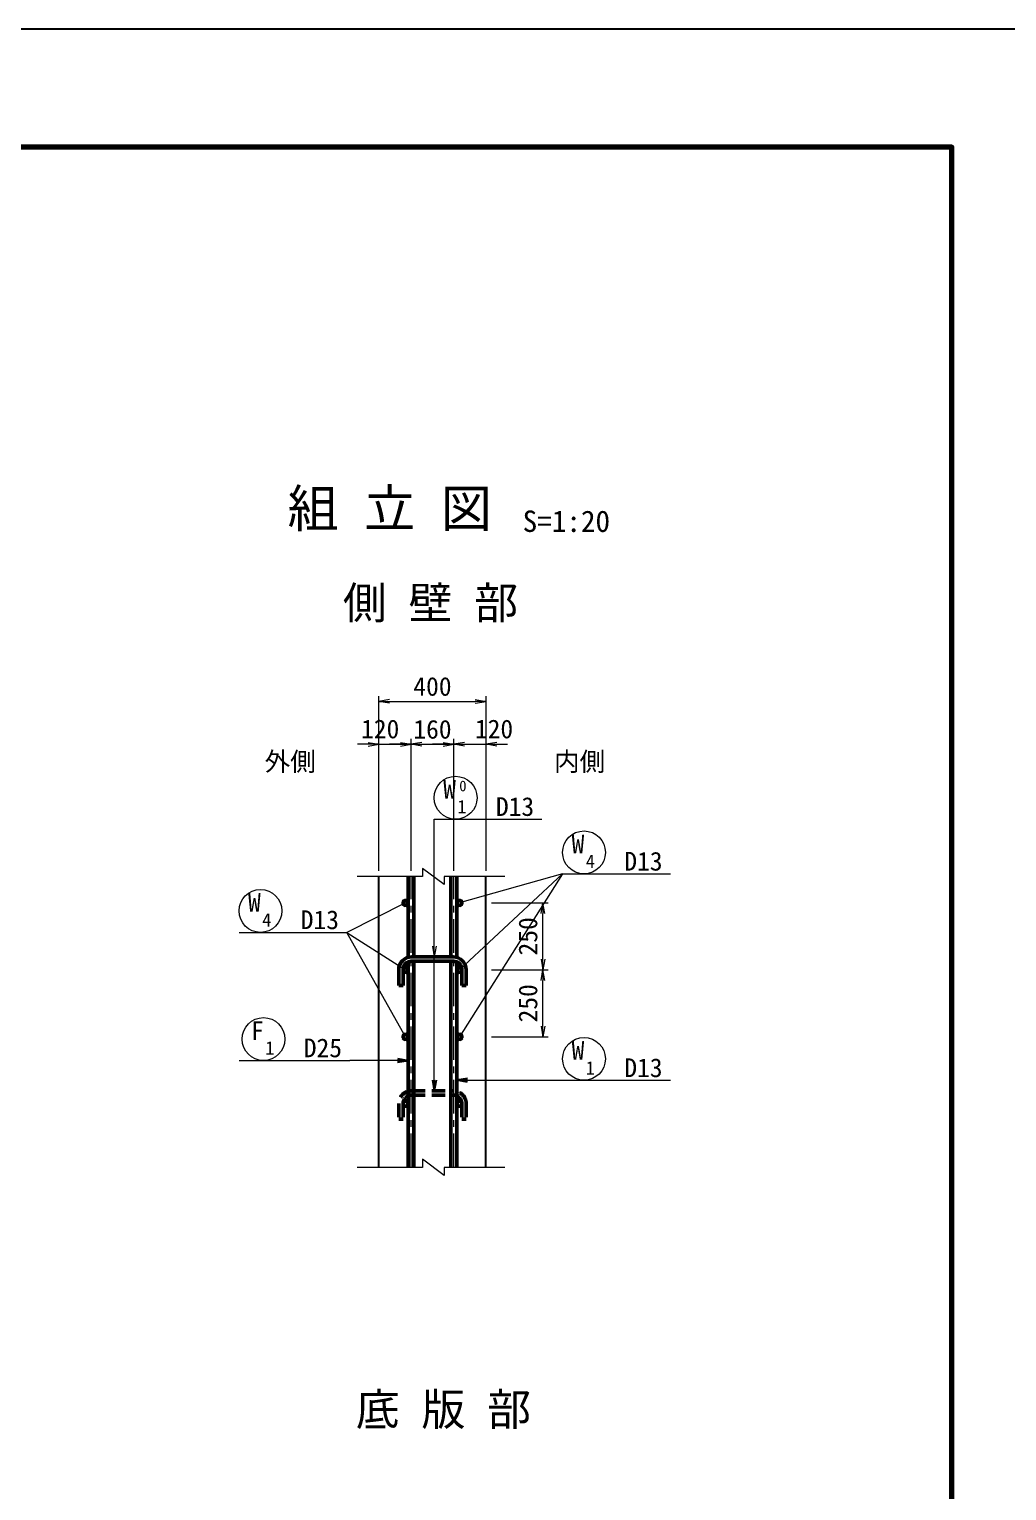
# Model space of a CAD drawing. Header units: millimetres. Extents: x 0 to 126150, y 0 to 29700.
# Drawn here: x 74458 to 83587, y 16060 to 29700 of the extents above; entities that cross this region are included whole.
import ezdxf
from ezdxf.enums import TextEntityAlignment as Align

# ---------------------------------------------------------------- set-up
doc = ezdxf.new("R2010")
doc.units = ezdxf.units.MM
doc.header["$LTSCALE"] = 500
for name, pattern in [('CENTER', [2, 1.25, -0.25, 0.25, -0.25]), ('CONTINU', [0]), ('DASHED2', [0.375, 0.25, -0.125])]:
    doc.linetypes.add(name, pattern=pattern)
doc.layers.get('Defpoints').update_dxf_attribs({"color": 8})
for name, color, linetype, lineweight in [('D-BMK', 2, 'CENTER', 13), ('D-STR', 3, 'Continuous', 25), ('D-STR-DIM', 7, 'Continuous', 13), ('D-STR-HTXT', 4, 'Continuous', 13), ('D-STR-STR1', 1, 'Continuous', 50), ('D-STR-STR2', 40, 'Continuous', 50), ('D-STR-STR3', 2, 'Continuous', 50), ('D-STR-TXT', 7, 'Continuous', 13), ('D-TTL', 2, 'Continuous', 140), ('D-TTL-TXT', 7, 'Continuous', 25)]:
    doc.layers.add(name, color=color, linetype=linetype, lineweight=lineweight)
doc.styles.add('YOKO_GOTHIC', font='')
doc.styles.get('YOKO_GOTHIC').set_extended_font_data('MS Gothic')
doc.dimstyles.new('S50', dxfattribs={"dimscale": 50, "dimtxt": 3.5, "dimasz": 2, "dimexe": 1, "dimexo": 1, "dimgap": 1, "dimtad": 1, "dimdec": 0, "dimzin": 1, "dimdsep": 46, "dimtxsty": 'YOKO_GOTHIC', "dimblk": 'OPEN', "dimcen": 0, "dimclrd": 256, "dimclre": 256, "dimclrt": 256, "dimaunit": 1, "dimadec": 3, "dimazin": 0, "dimtfac": 1, "dimtdec": 0, "dimtix": 1, "dimtmove": 2, "dimatfit": 3, "dimldrblk": 'OPEN', "dimfxl": 1, "dimlwd": -1, "dimlwe": -1, "dimarcsym": 2})
doc.dimstyles.new('S50-20', dxfattribs={"dimscale": 50, "dimtxt": 3.5, "dimasz": 2, "dimexe": 1, "dimexo": 1, "dimgap": 1, "dimtad": 1, "dimdec": 0, "dimlfac": 0.4, "dimzin": 1, "dimdsep": 46, "dimtxsty": 'YOKO_GOTHIC', "dimblk": 'OPEN', "dimcen": 0, "dimclrd": 256, "dimclre": 256, "dimclrt": 256, "dimaunit": 1, "dimadec": 3, "dimazin": 0, "dimtfac": 1, "dimtdec": 0, "dimtix": 1, "dimtmove": 2, "dimatfit": 3, "dimldrblk": 'OPEN', "dimfxl": 1, "dimlwd": -1, "dimlwe": -1, "dimarcsym": 0})

# ---------------------------------------------------------------- blocks, each defined once
blk = doc.blocks.new('_Open')
at = {"color": 0, "linetype": 'ByBlock', "lineweight": -2}
for p, q in [((-1, 0.17), (0, 0)), ((-1, -0.17), (0, 0)), ((0, 0), (-1, 0))]:
    blk.add_line(p, q, dxfattribs=at)
blk = doc.blocks.new('*D190')
at = {"layer": 'D-STR-DIM', "transparency": 16777216}
for p, q in [((78424, 21846), (78424, 23077)), ((78724, 21846), (78724, 23077)), ((78324, 23027), (78224, 23027)), ((78424, 23027), (78724, 23027)), ((78824, 23027), (78924, 23027))]:
    blk.add_line(p, q, dxfattribs=at)
at = {"layer": 'Defpoints', "color": 0, "transparency": 16777216}
for p in [(78724, 23027), (78424, 21796), (78724, 21796)]:
    blk.add_point(p, dxfattribs=at)
at = {"layer": 'D-STR-DIM', "transparency": 16777216, "xscale": 100, "yscale": 100, "zscale": 100}
blk.add_blockref('_Open', (78424, 23027), dxfattribs=at)
at = {"layer": 'D-STR-DIM', "transparency": 16777216, "xscale": 100, "yscale": 100, "zscale": 100, "rotation": 180}
blk.add_blockref('_Open', (78724, 23027), dxfattribs=at)
at = {"layer": 'D-STR-DIM', "transparency": 16777216, "insert": (78799, 23168), "char_height": 175, "attachment_point": 5, "style": 'YOKO_GOTHIC'}
blk.add_mtext('120', dxfattribs=at)
blk = doc.blocks.new('*D191')
at = {"layer": 'D-STR-DIM', "transparency": 16777216}
for p, q in [((78774, 20921), (79305, 20921)), ((79255, 20396), (79255, 20821)), ((78774, 20296), (79305, 20296))]:
    blk.add_line(p, q, dxfattribs=at)
at = {"layer": 'Defpoints', "color": 0, "transparency": 16777216}
for p in [(78724, 20921), (79255, 20921), (78724, 20296)]:
    blk.add_point(p, dxfattribs=at)
at = {"layer": 'D-STR-DIM', "transparency": 16777216, "xscale": 100, "yscale": 100, "zscale": 100}
for p, rotation in [((79255, 20921), 90), ((79255, 20296), 270)]:
    blk.add_blockref('_Open', p, dxfattribs=dict(at, rotation=rotation))
at = {"layer": 'D-STR-DIM', "transparency": 16777216, "insert": (79117, 20609), "char_height": 175, "attachment_point": 5, "rotation": 90, "style": 'YOKO_GOTHIC'}
blk.add_mtext('250', dxfattribs=at)
blk = doc.blocks.new('*D192')
at = {"layer": 'D-STR-DIM', "transparency": 16777216}
for p, q in [((78774, 21546), (79305, 21546)), ((79255, 21021), (79255, 21446)), ((78774, 20921), (79305, 20921))]:
    blk.add_line(p, q, dxfattribs=at)
at = {"layer": 'Defpoints', "color": 0, "transparency": 16777216}
for p in [(78724, 21546), (79255, 21546), (78724, 20921)]:
    blk.add_point(p, dxfattribs=at)
at = {"layer": 'D-STR-DIM', "transparency": 16777216, "xscale": 100, "yscale": 100, "zscale": 100}
for p, rotation in [((79255, 21546), 90), ((79255, 20921), 270)]:
    blk.add_blockref('_Open', p, dxfattribs=dict(at, rotation=rotation))
at = {"layer": 'D-STR-DIM', "transparency": 16777216, "insert": (79117, 21234), "char_height": 175, "attachment_point": 5, "rotation": 90, "style": 'YOKO_GOTHIC'}
blk.add_mtext('250', dxfattribs=at)
blk = doc.blocks.new('*D193')
at = {"layer": 'D-STR-DIM', "transparency": 16777216}
for p, q in [((77724, 21846), (77724, 23077)), ((78024, 21846), (78024, 23077)), ((77624, 23027), (77524, 23027)), ((77724, 23027), (78024, 23027)), ((78124, 23027), (78224, 23027))]:
    blk.add_line(p, q, dxfattribs=at)
at = {"layer": 'Defpoints', "color": 0, "transparency": 16777216}
for p in [(78024, 23027), (77724, 21796), (78024, 21796)]:
    blk.add_point(p, dxfattribs=at)
at = {"layer": 'D-STR-DIM', "transparency": 16777216, "xscale": 100, "yscale": 100, "zscale": 100}
blk.add_blockref('_Open', (77724, 23027), dxfattribs=at)
at = {"layer": 'D-STR-DIM', "transparency": 16777216, "xscale": 100, "yscale": 100, "zscale": 100, "rotation": 180}
blk.add_blockref('_Open', (78024, 23027), dxfattribs=at)
at = {"layer": 'D-STR-DIM', "transparency": 16777216, "insert": (77736, 23168), "char_height": 175, "attachment_point": 5, "style": 'YOKO_GOTHIC'}
blk.add_mtext('120', dxfattribs=at)
blk = doc.blocks.new('*D194')
at = {"layer": 'D-STR-DIM', "transparency": 16777216}
for p, q in [((77724, 21846), (77724, 23477)), ((78724, 21846), (78724, 23477)), ((77824, 23427), (78624, 23427))]:
    blk.add_line(p, q, dxfattribs=at)
at = {"layer": 'Defpoints', "color": 0, "transparency": 16777216}
for p in [(78724, 23427), (77724, 21796), (78724, 21796)]:
    blk.add_point(p, dxfattribs=at)
at = {"layer": 'D-STR-DIM', "transparency": 16777216, "xscale": 100, "yscale": 100, "zscale": 100, "rotation": 180}
blk.add_blockref('_Open', (77724, 23427), dxfattribs=at)
at = {"layer": 'D-STR-DIM', "transparency": 16777216, "xscale": 100, "yscale": 100, "zscale": 100}
blk.add_blockref('_Open', (78724, 23427), dxfattribs=at)
at = {"layer": 'D-STR-DIM', "transparency": 16777216, "insert": (78224, 23565), "char_height": 175, "attachment_point": 5, "style": 'YOKO_GOTHIC'}
blk.add_mtext('400', dxfattribs=at)
blk = doc.blocks.new('*D195')
at = {"layer": 'D-STR-DIM', "transparency": 16777216}
for p, q in [((78024, 21846), (78024, 23077)), ((78424, 21846), (78424, 23077)), ((77924, 23027), (77824, 23027)), ((78024, 23027), (78424, 23027)), ((78524, 23027), (78624, 23027))]:
    blk.add_line(p, q, dxfattribs=at)
at = {"layer": 'Defpoints', "color": 0, "transparency": 16777216}
for p in [(78424, 23027), (78024, 21796), (78424, 21796)]:
    blk.add_point(p, dxfattribs=at)
at = {"layer": 'D-STR-DIM', "transparency": 16777216, "xscale": 100, "yscale": 100, "zscale": 100}
blk.add_blockref('_Open', (78024, 23027), dxfattribs=at)
at = {"layer": 'D-STR-DIM', "transparency": 16777216, "xscale": 100, "yscale": 100, "zscale": 100, "rotation": 180}
blk.add_blockref('_Open', (78424, 23027), dxfattribs=at)
at = {"layer": 'D-STR-DIM', "transparency": 16777216, "insert": (78224, 23165), "char_height": 175, "attachment_point": 5, "style": 'YOKO_GOTHIC'}
blk.add_mtext('160', dxfattribs=at)

msp = doc.modelspace()

# ---------------------------------------------------------------- linework, layer by layer
at = {"layer": 'D-BMK', "ltscale": 0.5}
for p, q in [((78023.9, 19080.8), (78023.9, 21796.2)), ((78423.9, 19080.8), (78423.9, 21796.2))]:
    msp.add_line(p, q, dxfattribs=at)
at = {"layer": 'D-STR'}
for p, q in [((77723.9, 19080.8), (77723.9, 21796.2)), ((78723.9, 19080.8), (78723.9, 21796.2))]:
    msp.add_line(p, q, dxfattribs=at)
at = {"layer": 'D-STR-HTXT'}
for p, q in [((78240.1, 22327.8), (79246.7, 22327.8)), ((79439.2, 21817.6), (78475.4, 21546.2)), ((78475.4, 20921.3), (79439.2, 21817.6)), ((79439.2, 21817.6), (78475.4, 20296.3)), ((79439.2, 21817.6), (80445.7, 21817.6)), ((77972.9, 21546.2), (77423.9, 21271.2)), ((76417.4, 21271.2), (77423.9, 21271.2)), ((77423.9, 21271.2), (77972.9, 20921.3)), ((77972.9, 20296.3), (77423.9, 21271.2)), ((76417.4, 20075.5), (77452.5, 20075.5)), ((79439.2, 19890.2), (80445.7, 19890.2))]:
    msp.add_line(p, q, dxfattribs=at)
for points in [[(78899.9, 21793.3), (78332.1, 21793.3), (78332.1, 21718.3), (78132.1, 21868.3), (78132.1, 21793.3), (77521.9, 21793.3)], [(78899.9, 19077.9), (78332.1, 19077.9), (78332.1, 19002.9), (78132.1, 19152.9), (78132.1, 19077.9), (77521.9, 19077.9)]]:
    msp.add_lwpolyline(points, dxfattribs=at)
for centre in [(78440.1, 22527.8), (79639.2, 22017.6), (76617.4, 21471.2), (76645.9, 20275.5), (79639.2, 20090.2)]:
    msp.add_circle(centre, 200, dxfattribs=at)
at = {"layer": 'D-STR-STR1'}
for p, q in [((77996.4, 21037.5), (77996.4, 21796.2)), ((78051.4, 21042.3), (78051.4, 21796.2)), ((78396.4, 21042.3), (78396.4, 21796.2)), ((78451.4, 21037.6), (78451.4, 21796.2)), ((77996.4, 19080.8), (77996.4, 20994.9)), ((78051.4, 19080.8), (78051.4, 21002.3)), ((78396.4, 19080.8), (78396.4, 21002.3)), ((78451.4, 19080.8), (78451.4, 20995.1))]:
    msp.add_line(p, q, dxfattribs=at)
at = {"layer": 'D-STR-STR2'}
for centre in [(77972.9, 21546.2), (78475.4, 21546.2), (77972.8, 20921.3), (78475.3, 20921.3), (77972.8, 20296.3), (78475.4, 20296.3), (77972.9, 19671.3), (78475.5, 19671.3)]:
    msp.add_circle(centre, 23.7, dxfattribs=at)
at = {"layer": 'D-STR-STR3'}
for p, q in [((78030, 21042.3), (78418.1, 21042.3)), ((77909, 20921.3), (77909, 20776.3)), ((77949, 20921.3), (77949, 20776.3)), ((78030, 21002.3), (78418.1, 21002.3)), ((78499.1, 20921.3), (78499.1, 20776.3)), ((78539.1, 20921.3), (78539.1, 20776.3)), ((77949, 20776.3), (77909, 20776.3)), ((78499.1, 20776.3), (78539.1, 20776.3))]:
    msp.add_line(p, q, dxfattribs=at)
at = {"layer": 'D-STR-STR3', "linetype": 'DASHED2'}
for p, q in [((78030.1, 19792.3), (78418.2, 19792.3)), ((77909.1, 19671.3), (77909.1, 19526.3)), ((77949.1, 19671.3), (77949.1, 19526.3)), ((78030.1, 19752.3), (78418.2, 19752.3)), ((78499.2, 19671.3), (78499.2, 19526.3)), ((78539.2, 19671.3), (78539.2, 19526.3)), ((77949.1, 19526.3), (77909.1, 19526.3)), ((78499.2, 19526.3), (78539.2, 19526.3))]:
    msp.add_line(p, q, dxfattribs=at)
at = {"layer": 'D-STR-STR3'}
for centre, radius, start, end in [((78030, 20921.3), 121, 90, 180), ((78418.1, 20921.3), 121, 0, 90), ((78030, 20921.3), 81, 90, 180), ((78418.1, 20921.3), 81, 0, 90)]:
    msp.add_arc(centre, radius, start, end, dxfattribs=at)
at = {"layer": 'D-STR-STR3', "linetype": 'DASHED2'}
for centre, radius, start, end in [((78030.1, 19671.3), 121, 90, 180), ((78418.2, 19671.3), 121, 0, 90), ((78030.1, 19671.3), 81, 90, 180), ((78418.2, 19671.3), 81, 0, 90)]:
    msp.add_arc(centre, radius, start, end, dxfattribs=at)
at = {"layer": 'D-TTL'}
msp.add_lwpolyline([(43075, 28600), (43075, 1100), (83075, 1100), (83075, 28600)], close=True, dxfattribs=at)
at = {"layer": 'Defpoints', "color": 1}
msp.add_lwpolyline([(42050, 29700), (42050, 0), (84100, 0), (84100, 29700)], close=True, dxfattribs=at)

# ---------------------------------------------------------------- block references
at = {"layer": 'D-STR-HTXT', "xscale": 100, "yscale": 100, "zscale": 100, "rotation": 270}
msp.add_blockref('_Open', (78240.1, 21042.3), dxfattribs=at)

# ---------------------------------------------------------------- texts
at = {"layer": 'D-STR-TXT', "style": 'YOKO_GOTHIC'}
for s, p in [('外側', (76657, 22778.1)), ('内側', (79359.2, 22778.1)), ('D13', (78816.6, 22357.8)), ('D13', (80015.7, 21847.6)), ('D13', (76993.9, 21301.2)), ('D25', (77022.4, 20105.5)), ('D13', (80015.7, 19920.2))]:
    msp.add_text(s, height=175, dxfattribs=at).set_placement(p)
for s, height, p in [('W', 175, (78383.8, 22519.4)), ('0', 100, (78508.2, 22587.9)), ('1', 125, (78499.5, 22381.6)), ('W', 175, (79582.9, 22009.2)), ('4', 125, (79698.5, 21871.4)), ('W', 175, (76561.1, 21462.9)), ('4', 125, (76676.8, 21325.1)), ('F', 175, (76589.6, 20267.2)), ('1', 125, (76705.3, 20129.4)), ('W', 175, (79582.9, 20081.8)), ('1', 125, (79698.5, 19944))]:
    msp.add_text(s, height=height, dxfattribs=at).set_placement(p, align=Align.CENTER)
at = {"layer": 'D-TTL-TXT', "style": 'YOKO_GOTHIC'}
for s, height, p in [('組 立 図', 350, (77824.8, 24948.1)), ('S=1:20', 200, (79474.6, 24948.1))]:
    msp.add_text(s, height=height, dxfattribs=at).set_placement(p, align=Align.BOTTOM_CENTER)
for s, p in [('側 壁 部', (78205.4, 24196.7)), ('底 版 部', (78326.3, 16669.1))]:
    msp.add_text(s, height=300, dxfattribs=at).set_placement(p, align=Align.CENTER)

# ---------------------------------------------------------------- dimensions: what is measured, and where the dimension line sits
at = {"layer": 'D-STR-DIM'}
for base, p1, p2, picture, middle in [((78723.9, 23427.2), (77723.9, 21796.2), (78723.9, 21796.2), '*D194', (78223.9, 23564.7)), ((78423.9, 23027.2), (78023.9, 21796.2), (78423.9, 21796.2), '*D195', (78223.9, 23164.7))]:
    dim = msp.add_linear_dim(base=base, p1=p1, p2=p2, dimstyle='S50-20', dxfattribs=at)
    dim.commit()
    dim.dimension.update_dxf_attribs({"geometry": picture, "text_midpoint": middle})
for base, p1, p2, picture, middle in [((78023.9, 23027.2), (77723.9, 21796.2), (78023.9, 21796.2), '*D193', (77736.4, 23168.2)), ((78723.9, 23027.2), (78423.9, 21796.2), (78723.9, 21796.2), '*D190', (78799.2, 23168.2))]:
    dim = msp.add_linear_dim(base=base, p1=p1, p2=p2, dimstyle='S50-20', dxfattribs=at)
    dim.commit()
    dim.dimension.update_dxf_attribs({"geometry": picture, "text_midpoint": middle, "dimtype": 160})
for base, p1, p2, picture, middle in [((79254.6, 21546.2), (78723.9, 20921.3), (78723.9, 21546.2), '*D192', (79117.1, 21233.7)), ((79254.6, 20921.3), (78723.9, 20296.3), (78723.9, 20921.3), '*D191', (79117.1, 20608.8))]:
    dim = msp.add_linear_dim(base=base, p1=p1, p2=p2, angle=90, dimstyle='S50-20', dxfattribs=at)
    dim.commit()
    dim.dimension.update_dxf_attribs({"geometry": picture, "text_midpoint": middle})

# ---------------------------------------------------------------- leaders
at = {"layer": 'D-STR-HTXT', "linetype": 'CONTINU'}
msp.add_leader([(78240.1, 19792.3), (78240.1, 22327.8)], dimstyle='S50', dxfattribs=at)
at = {"layer": 'D-STR-HTXT'}
for points in [[(77996.4, 20075.5), (77452.5, 20075.5)], [(78451.4, 19890.2), (79439.2, 19890.2)]]:
    msp.add_leader(points, dimstyle='S50', dxfattribs=at)

doc.saveas('drawing.dxf')
